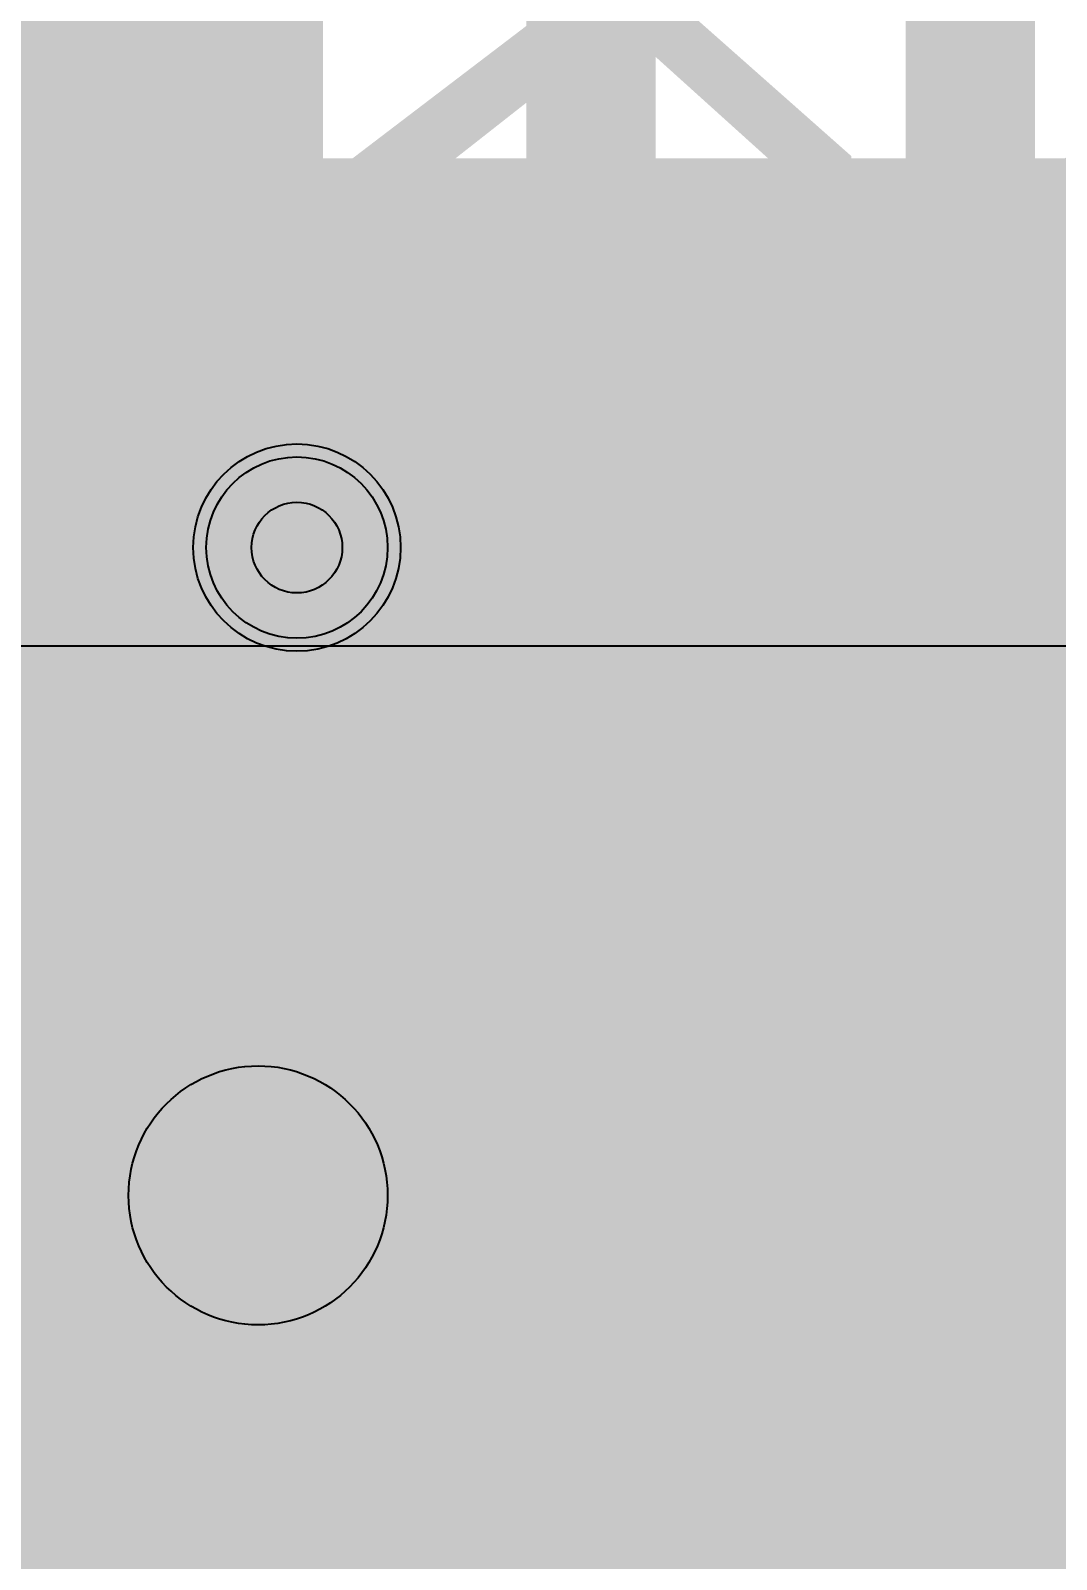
# Model space of a CAD drawing. Extents: x -28 to 199, y -61 to 255.
# Drawn here: x 114.87 to 118.83, y 121.6 to 127.5 of the extents above; entities that cross this region are included whole.
import ezdxf
from ezdxf.enums import TextEntityAlignment as Align

# ---------------------------------------------------------------- set-up
doc = ezdxf.new("R2010")
doc.units = 0
doc.header["$MEASUREMENT"] = 0
for name, color, linetype in [('ASSEMBLY_OUTLINES_TOP', 102, 'CONTINUOUS'), ('ASSEMBLY_PART_NUMBERS_BTM', 191, 'CONTINUOUS'), ('ASSEMBLY_PART_NUMBERS_TOP', 102, 'CONTINUOUS'), ('DRILL_DRAWING', 21, 'CONTINUOUS'), ('GENERATED_SILKSCREEN_BTM', 255, 'CONTINUOUS'), ('GENERATED_SILKSCREEN_TOP', 140, 'CONTINUOUS'), ('MOUNTING_HOLES_LAYER_2', 42, 'CONTINUOUS'), ('MOUNTING_HOLES_LAYER_3', 42, 'CONTINUOUS'), ('MOUNTING_HOLES_LAYER_BOT21', 42, 'CONTINUOUS'), ('MOUNTING_HOLES_LAYER_TOP', 42, 'CONTINUOUS'), ('PLACEMENT_OUTLINES_TOP', 130, 'CONTINUOUS'), ('PLANE_DATA_LAYER_2', 230, 'CONTINUOUS'), ('PLANE_SHAPES_LAYER_2', 230, 'CONTINUOUS'), ('PLANE_SHAPES_LAYER_3', 81, 'CONTINUOUS'), ('PLANE_SHAPES_LAYER_TOP', 150, 'CONTINUOUS'), ('SILKSCREEN_OUTLINES_TOP', 150, 'CONTINUOUS'), ('SILKSCREEN_REF_DES_BTM', 211, 'CONTINUOUS'), ('SILKSCREEN_REF_DES_TOP', 150, 'CONTINUOUS'), ('TRACES_LAYER_2', 230, 'CONTINUOUS'), ('TRACES_LAYER_3', 81, 'CONTINUOUS'), ('TRACES_LAYER_BOTTOM', 10, 'CONTINUOUS'), ('TRACES_LAYER_TOP', 150, 'CONTINUOUS'), ('VIA_HOLES_LAYER_2', 30, 'CONTINUOUS'), ('VIA_HOLES_LAYER_3', 30, 'CONTINUOUS'), ('VIA_HOLES_LAYER_BOTTOM', 30, 'CONTINUOUS'), ('VIA_HOLES_LAYER_TOP', 30, 'CONTINUOUS'), ('VIA_PADS_LAYER_2', 230, 'CONTINUOUS'), ('VIA_PADS_LAYER_3', 81, 'CONTINUOUS'), ('VIA_PADS_LAYER_BOTTOM', 10, 'CONTINUOUS'), ('VIA_PADS_LAYER_TOP', 150, 'CONTINUOUS')]:
    doc.layers.add(name, color=color, linetype=linetype)
doc.styles.add('VERIBEST_GERBER_0', font='txt')

msp = doc.modelspace()

# ---------------------------------------------------------------- hatches: boundary and pattern name
at = {"layer": 'MOUNTING_HOLES_LAYER_2'}
h = msp.add_hatch(color=256, dxfattribs=at)
edge = h.paths.add_edge_path()
edge.add_arc((115.75, 123), 0.5, 0, 360)
at = {"layer": 'MOUNTING_HOLES_LAYER_3'}
h = msp.add_hatch(color=256, dxfattribs=at)
edge = h.paths.add_edge_path()
edge.add_arc((115.75, 123), 0.5, 0, 360)
at = {"layer": 'MOUNTING_HOLES_LAYER_BOT21'}
h = msp.add_hatch(color=256, dxfattribs=at)
edge = h.paths.add_edge_path()
edge.add_arc((115.75, 123), 0.5, 0, 360)
at = {"layer": 'MOUNTING_HOLES_LAYER_TOP'}
h = msp.add_hatch(color=256, dxfattribs=at)
edge = h.paths.add_edge_path()
edge.add_arc((115.75, 123), 0.5, 0, 360)
at = {"layer": 'PLANE_DATA_LAYER_2'}
h = msp.add_hatch(color=256, dxfattribs=at)
h.paths.add_polyline_path([(136.97794, 104.90079, -0.0425166), (136.97684, 104.8879, 0.0425189), (136.96963, 104.80332), (136.96963, 103.8357, -0.19891), (136.94732, 103.78182), (133.47145, 100.30595, 0.1989122), (133.325, 99.9524), (133.325, 93.81367, -0.19891), (133.30268, 93.75979), (129.84645, 90.30355, 0.1989122), (129.7, 89.95), (129.7, 82.88089, -0.19891), (129.67768, 82.827), (125.373, 78.52232, -0.1989134), (125.31911, 78.5), (124.008, 78.5, -0.4142136), (123.9318, 78.5762), (123.9318, 78.5762, -0.19891), (123.95412, 78.63008), (124.01739, 78.69335, 0.1989122), (124.14187, 78.99387), (124.14187, 81.89784, 0.1989122), (124.01739, 82.19836), (121.31517, 84.90058, 0.1989122), (121.01465, 85.02506), (118.08569, 85.02506, 0.1989122), (117.78517, 84.90058), (115.86934, 82.98475, -0.1989134), (115.81545, 82.96243), (111.98037, 82.96243, 0.1989122), (111.67985, 82.83795), (103.60597, 74.76408, -0.668182), (103.47588, 74.81796), (103.47588, 75.7199, -0.19891), (103.4982, 75.77378), (112.13226, 84.40784, 0.1989122), (112.25674, 84.70836), (112.25674, 87.76679, -0.5791985), (112.3714, 87.83257, 0.9207095), (113.22982, 89.05643, -0.4687192), (113.22982, 89.17357, 0.4687158), (113.22982, 90.32643, -0.4687192), (113.22982, 90.44357, 0.6064604), (112.94773, 91.74347, -0.3380635), (112.89162, 91.81697), (112.89162, 91.81697, -0.19891), (112.91393, 91.87085), (113.85089, 92.80781, -0.4969605), (113.97122, 92.79121, 0.0686228), (114.03342, 92.70912), (117.00068, 89.74186, -0.19891), (117.023, 89.68797), (117.023, 88.76743, -0.228048), (116.99435, 88.70789, 2.854432), (117.80565, 88.70789, -0.228048), (117.777, 88.76743), (117.777, 89.8757, 0.1989122), (117.66658, 90.14227), (114.69932, 93.10954, -0.19891), (114.677, 93.16342), (114.677, 100.73257, -0.228048), (114.70565, 100.79211, 0.8407221), (114.09018, 101.91521, -0.5141069), (113.98939, 101.98733), (113.98939, 107.61806, -0.6172571), (114.11117, 107.67913, 1.9943987), (114.11117, 108.72087, -0.6172571), (113.98939, 108.78194), (113.98939, 126.65498, 0.0325331), (113.98579, 126.71012, -0.0325343), (113.98515, 126.72), (113.98515, 126.72, -0.668182), (114.11523, 126.77388), (114.28069, 126.60842, 0.1989122), (114.54727, 126.498), (122.05639, 126.498, -0.1989134), (122.11027, 126.47568), (126.28152, 122.30443, -0.19891), (126.30384, 122.25055), (126.30384, 122.11916, 0.1236662), (126.34859, 121.94101, -0.160678), (126.35683, 121.89399, 0.3606561), (126.78854, 121.18536, -0.7687174), (126.77805, 121.03846, 7.6475069), (127.11146, 121.01464, -0.7687174), (127.12195, 121.16154, 0.6405844), (127.40565, 122.30789, -0.228048), (127.377, 122.36743), (127.377, 126.6738, -0.4142136), (127.4532, 126.75), (128.86598, 126.75, -0.4142136), (128.94218, 126.6738), (128.94218, 126.6738, -0.19891), (128.91986, 126.61992), (128.53342, 126.23348, 0.1989122), (128.423, 125.9669), (128.423, 123.56743, -0.228048), (128.39435, 123.50789, 2.854432), (129.20565, 123.50789, -0.228048), (129.177, 123.56743), (129.177, 125.77918, -0.19891), (129.19932, 125.83306), (129.98658, 126.62032, 0.0741021), (130.05272, 126.70963, -0.2770999), (130.11997, 126.75), (130.17427, 126.75, -0.4036838), (130.25042, 126.67655, 0.1956893), (130.45139, 126.22963, -0.2050725), (130.475, 126.17449), (130.475, 122.29525, 0.1989122), (130.59948, 121.99473), (131.33053, 121.26369, -0.19891), (131.35285, 121.20981), (131.35285, 114.76366, -0.8295497), (131.20565, 114.736, 0.8295609), (129.95, 114.5), (129.95, 114.5, 0.8295609), (131.20565, 114.264, -0.8295497), (131.35285, 114.23634), (131.35285, 111.66881, -0.19891), (131.33053, 111.61493), (130.6928, 110.97721, 0.1989122), (130.56832, 110.67669), (130.56832, 108.16486, -0.5413715), (130.46147, 108.09509, 0.5413712), (129.55, 107.5), (129.55, 107.5, 0.5413712), (130.46147, 106.90491, -0.5413715), (130.56832, 106.83514), (130.56832, 97.58368, 0.1490009), (130.64056, 97.34664, -0.1489978), (130.65351, 97.30415), (130.65351, 97.30415, -0.1942207), (130.63216, 97.25125, 0.5485069), (130.88854, 96.18536, -0.7687174), (130.87805, 96.03846, 7.6475069), (131.21146, 96.01464, -0.7687174), (131.22195, 96.16154, 0.6100589), (131.54861, 97.27037, -0.2050725), (131.525, 97.32551), (131.525, 97.477, 0.1677022), (131.43454, 97.73913, -0.1677006), (131.41832, 97.78612), (131.41832, 99.59647, -0.6231694), (131.54114, 99.65675, 0.6231769), (132.75, 100.25, 0.2119398), (132.50316, 100.80617, -0.3779196), (132.49182, 100.90633, 0.9433569), (131.55148, 101.64854, -0.6897062), (131.41832, 101.69915), (131.41832, 102.74905, -0.7432602), (131.55805, 102.79112, 0.5072376), (132.60583, 102.74179, -0.1165651), (132.63353, 102.76327, 0.0896815), (132.75779, 102.84948), (133.30423, 103.39592, 0.1989122), (133.42871, 103.69644), (133.42871, 113.15016, -0.19891), (133.45103, 113.20404), (134.00052, 113.75353, 0.1989122), (134.125, 114.05405), (134.125, 115.17449, -0.2050725), (134.14861, 115.22963, 2.4974352), (133.25139, 115.22963, -0.2050725), (133.275, 115.17449), (133.275, 114.26165, -0.19891), (133.25268, 114.20777), (132.70319, 113.65828, 0.1989122), (132.57871, 113.35776), (132.57871, 103.90404, -0.19891), (132.55639, 103.85016), (132.4606, 103.75437, -0.3152208), (132.37453, 103.73918, 0.3712566), (131.55805, 103.50888, -0.7432602), (131.41832, 103.55095), (131.41832, 110.46908, -0.19891), (131.44064, 110.52296), (132.07836, 111.16069, 0.1989122), (132.20284, 111.46121), (132.20284, 119.99549, -0.668182), (132.33293, 120.04937), (136.40141, 115.98089, -0.19891), (136.42373, 115.92701), (136.42373, 114.51239, -0.19891), (136.40141, 114.45851), (135.93374, 113.99084, -0.668182), (135.80365, 114.04472), (135.80365, 114.04472, -0.0900389), (135.80852, 114.07151, 4.6213951), (135.42849, 113.69148, -0.5237902), (135.53148, 113.62015), (135.53148, 113.62015, -0.19891), (135.50916, 113.56627), (133.8087, 111.86581, 0.1989122), (133.66225, 111.51225), (133.66225, 107.53775, 0.1989122), (133.8087, 107.18419), (135.33391, 105.65899, -0.1650614), (135.35557, 105.61506, 0.6437565), (136.48754, 105.27011, -0.5051907), (136.60974, 105.2594, 0.148037), (136.93386, 104.96989, -0.2917988), (136.97794, 104.90079)], flags=0)
h.paths.add_polyline_path([(113.85, 87, -1), (115.15, 87, -1)], flags=0)
h.paths.add_polyline_path([(115.25, 125.5, -1), (116.55, 125.5, -1)], flags=0)
h.paths.add_polyline_path([(114.75, 123, -1), (116.75, 123, -1)], flags=0)
h.paths.add_polyline_path([(116.23278, 95.68258, 0.7726673), (117.45, 96), (117.45, 96, 0.7083066), (116.29314, 96.40693, -0.53176), (116.16722, 96.41742, 0.7726673), (114.95, 96.1), (114.95, 96.1, 0.7083066), (116.10686, 95.69307, -0.53176)], flags=0)
h.paths.add_polyline_path([(117.42133, 99.86025, 3.3639919), (117.30459, 100.56073, -0.5417096), (117.17867, 100.53974, 3.3639919), (117.29542, 99.83927, -0.5417096)], flags=0)
h.paths.add_polyline_path([(117.45, 92.3, -1), (118.75, 92.3, -1)], flags=0)
h.paths.add_polyline_path([(119.55, 113.4, -1), (120.85, 113.4, -1)], flags=0)
h.paths.add_polyline_path([(119.75, 109.5, -1), (121.25, 109.5, -1)], flags=0)
h.paths.add_polyline_path([(120.35, 98.8, -1), (121.65, 98.8, -1)], flags=0)
h.paths.add_polyline_path([(120.35, 111.4, -1), (121.65, 111.4, -1)], flags=0)
h.paths.add_polyline_path([(120.45728, 123.05771, -0.5359062), (120.33039, 123.05719, 1.3513703), (119.12309, 121.57375, -0.3050495), (119.17057, 121.50317), (119.17057, 121.50317, -0.19891), (119.14825, 121.44929), (118.35073, 120.65177, 0.1989122), (118.22625, 120.35125), (118.22625, 106.65885, -0.19891), (118.20393, 106.60497), (117.47107, 105.87211, -0.2050741), (117.41539, 105.84982, 2.4552202), (118.05, 105.2), (118.05, 105.2, 0.0059191), (118.04982, 105.21539, -0.005869), (118.0498, 105.21717), (118.0498, 105.21719, -0.19891), (118.07211, 105.27107), (118.95177, 106.15073, 0.1989122), (119.07625, 106.45125), (119.07625, 120.14364, -0.19891), (119.09856, 120.19752), (120.10882, 121.20778, -0.0494624), (120.12045, 121.21731, 0.0494618), (120.18533, 121.27048), (120.78787, 121.87302, 0.0494618), (120.84104, 121.9379, -0.0494624), (120.85057, 121.94953), (120.92893, 122.02789, -0.2050741), (120.98461, 122.05018, 1.6971065)], flags=0)
h.paths.add_polyline_path([(121.25, 117.75, -1), (122.75, 117.75, -1)], flags=0)
h.paths.add_polyline_path([(122.05, 111.4, -1), (123.35, 111.4, -1)], flags=0)
h.paths.add_polyline_path([(123.29571, 88.16203, 1.6796278), (121.75, 89), (121.75, 89, 0.2324567), (122.1391, 88.20829, -0.3917746), (122.15629, 88.1062, 0.1460189), (122.05, 87.75), (122.05, 87.75, 1.2874404), (123.27042, 88.06164, -0.3917718)], flags=0)
h.paths.add_polyline_path([(122.65, 105.6, 3.3327469), (123.04402, 106.19747, -0.5991019), (122.93909, 106.28142, 0.045897), (122.95, 106.4), (122.95, 106.4, 1), (121.65, 106.4, 0.2331537), (121.90428, 105.88434, -0.7472029), (121.85181, 105.74793, 2.5573538), (122.45, 105.1, 0.2331537), (122.19572, 105.61566, -0.7472029), (122.24819, 105.75207, 0.1217397), (122.55598, 105.80253, -0.5991019), (122.66091, 105.71858, 0.045897), (122.65, 105.6)], flags=0)
h.paths.add_polyline_path([(123.77637, 102.21574, 2.2680152), (122.67045, 102.27395, -0.1736309), (122.68777, 102.22558, -0.1578284), (122.67332, 102.18092, 1.836554), (123.76376, 102.12353, -0.3408039)], flags=0)
h.paths.add_polyline_path([(125.85, 89.1, -1), (127.15, 89.1, -1)], flags=0)
h.paths.add_polyline_path([(126.05, 118.8, -1), (127.35, 118.8, -1)], flags=0)
h.paths.add_polyline_path([(126.25, 103.7, -1), (127.55, 103.7, -1)], flags=0)
h.paths.add_polyline_path([(126.35, 85.4, -1), (127.65, 85.4, -1)], flags=0)
h.paths.add_polyline_path([(126.35, 87.3, -1), (127.65, 87.3, -1)], flags=0)
h.paths.add_polyline_path([(126.75, 115.5, -1), (128.25, 115.5, -1)], flags=0)
h.paths.add_polyline_path([(127.25, 83.2, -1), (128.55, 83.2, -1)], flags=0)
h.paths.add_polyline_path([(129.5, 95.5), (129.5, 95.5, 0.2347951), (129.20289, 96.09782, -0.2347972), (129.1727, 96.15856), (129.1727, 96.15856, -0.19891), (129.19502, 96.21244), (129.35603, 96.37345, 0.1989122), (129.48051, 96.67397), (129.48051, 106.45513, 0.1989122), (129.35603, 106.75565), (126.71925, 109.39243, -0.19891), (126.69693, 109.44631), (126.69693, 110.90022, -0.6777588), (126.82842, 110.95266, 2.5072338), (126.82842, 111.84734, -0.6777588), (126.69693, 111.89978), (126.69693, 112.86566, 0.1989122), (126.57246, 113.16618), (124.98303, 114.7556, -0.19891), (124.96071, 114.80948), (124.96071, 119.82811, -0.19891), (124.98303, 119.88199), (125.32893, 120.22789, -0.2050741), (125.38461, 120.25018, 2.4552148), (124.75, 120.9, 0.0059191), (124.75018, 120.88461, -0.005869), (124.7502, 120.88282), (124.7502, 120.88281, -0.19891), (124.72789, 120.82893), (124.49445, 120.59549, -0.668182), (124.36437, 120.64937), (124.36437, 120.71713, 0.1989122), (124.23989, 121.01765), (123.14732, 122.11022, -0.19891), (123.125, 122.1641), (123.125, 122.17449, -0.2050725), (123.14861, 122.22963, 2.4974352), (122.25139, 122.22963, -0.2050725), (122.275, 122.17449), (122.275, 121.9565, 0.1989122), (122.39948, 121.65598), (123.49205, 120.5634, -0.19891), (123.51437, 120.50952), (123.51437, 114.40655, 0.1989122), (123.63885, 114.10603), (125.31857, 112.42631, -0.19891), (125.34089, 112.37243), (125.34089, 108.87888, 0.1989122), (125.46537, 108.57836), (127.85268, 106.19104, -0.19891), (127.875, 106.13716), (127.875, 101.42551, -0.2050725), (127.85139, 101.37037, 0.8159835), (128.52762, 100.29116, -0.5233352), (128.63051, 100.21978), (128.63051, 96.88157, -0.19891), (128.60819, 96.82769), (128.4056, 96.62511, -0.1809134), (128.35701, 96.60297, 0.1476605), (128.12733, 96.51581, -0.16546), (128.08086, 96.5), (127.85, 96.5, 0.1989122), (127.54948, 96.37552), (127.49948, 96.32552, 0.135725), (127.38777, 96.12841, -0.5450822), (127.26647, 96.08729, 1.9695385), (127.21795, 94.87725, -0.3731725), (127.31704, 94.86498, 0.4338714), (128.26622, 94.84708, -0.3498081), (128.36046, 94.8591, 0.5848883)], flags=0)
h.paths.add_polyline_path([(130.37345, 92.72698, 7.378), (130.37345, 93.07302, -0.7612839), (130.22655, 93.07302, 7.378), (130.22655, 92.72698, -0.7612839)], flags=0)
at = {"layer": 'PLANE_SHAPES_LAYER_2'}
h = msp.add_hatch(color=256, dxfattribs=at)
h.paths.add_polyline_path([(169.5, 129.25), (149.5, 129.25), (142.25, 122), (142.25, 90.5), (147.5, 90.5), (147.5, 80), (154, 80), (154, 69.25), (131.75, 69.25), (131.75, 73.25), (121.25, 73.25), (121.25, 81), (110.5, 81), (110.5, 125.75), (106.5, 125.75), (106.5, 128.75), (93.5, 128.75), (93.5, 120.25), (91.75, 120.25), (91.75, 121.5), (80, 121.5), (80, 118.25), (73.25, 118.25), (73.25, 124.5), (67.5, 124.5), (67.5, 128), (57.75, 128), (57.75, 120.25), (55.25, 120.25), (55.25, 121.5), (47.5, 121.5), (47.5, 119), (35, 119), (35, 134.75), (32.75, 134.75), (32.75, 159.75), (29.25, 159.75), (29.25, 175.25), (22.5, 175.25), (22.5, 195.25), (17.25, 195.25), (17.25, 198), (22.5, 198), (22.5, 216.5), (40.25, 216.5), (40.25, 235.5), (54.5, 235.5), (54.5, 254), (87.25, 254), (87.25, 236.25), (86.25, 236.25), (86.25, 228.75), (81, 228.75), (81, 218.75), (95.25, 218.75), (95.25, 194.5), (87, 194.5), (87, 172), (131.1, 172), (131.1, 208.75), (115.5, 208.75), (115.5, 213.75), (106.75, 213.75), (106.75, 218.75), (110.25, 222.25), (110.25, 226.25), (142.5, 226.25), (142.5, 221.5), (160.5, 221.5), (160.5, 240.75), (169.5, 240.75)])
h.paths.add_polyline_path([(35.5, 149.5), (41.75, 149.5), (41.75, 152), (39.25, 152), (39.25, 154), (37.75, 154), (37.75, 152), (35.5, 152)], flags=16)
h.paths.add_polyline_path([(37.5, 125.75), (37.5, 128.75), (42.75, 128.75), (42.75, 125.75)], flags=16)
h.paths.add_polyline_path([(52, 127.75), (52, 130.75), (54.25, 130.75), (54.25, 127.75)], flags=16)
h.paths.add_polyline_path([(50.75, 219.5), (50.75, 226.5), (71.75, 226.5), (71.75, 219.5)], flags=16)
h.paths.add_polyline_path([(66.5, 150.75), (66.5, 177.5), (72.25, 177.5), (72.25, 150.75)], flags=16)
h.paths.add_polyline_path([(47.25, 185.25), (73, 185.25), (73, 188.25), (70.25, 188.25), (70.25, 191), (47.25, 191)], flags=16)
h.paths.add_polyline_path([(84.5, 208), (84.5, 212.75), (85, 212.75), (85, 208)], flags=16)
h.paths.add_polyline_path([(61.5, 137.25), (87.75, 137.25), (87.75, 140.5), (84.75, 140.5), (84.75, 143), (61.5, 143)], flags=16)
h.paths.add_polyline_path([(88.75, 127), (88.75, 130), (91, 130), (91, 127)], flags=16)
h.paths.add_polyline_path([(85.5, 130.25), (85.5, 132.5), (91, 132.5), (91, 130.25)], flags=16)
h.paths.add_polyline_path([(108.75, 142.25), (135.75, 142.25), (135.75, 145.75), (132.25, 145.75), (132.25, 149), (108.75, 149)], flags=16)
h.paths.add_polyline_path([(114.25, 126.75), (140.75, 126.75), (140.75, 129.75), (137.25, 129.75), (137.25, 133), (114.25, 133)], flags=16)
h.paths.add_polyline_path([(155.25, 180.25), (166.25, 180.25), (166.25, 186.25), (152.25, 186.25), (152.25, 183), (155.25, 183)], flags=16)
at = {"layer": 'PLANE_SHAPES_LAYER_3'}
h = msp.add_hatch(color=256, dxfattribs=at)
h.paths.add_polyline_path([(169.5, 129.25), (149.5, 129.25), (142.25, 122), (142.25, 90.5), (147.5, 90.5), (147.5, 80), (154, 80), (154, 69.25), (131.75, 69.25), (131.75, 73.25), (121.25, 73.25), (121.25, 81), (110.5, 81), (110.5, 125.75), (106.5, 125.75), (106.5, 128.75), (93.5, 128.75), (93.5, 120.25), (91.75, 120.25), (91.75, 121.5), (80, 121.5), (80, 118.25), (73.25, 118.25), (73.25, 124.5), (67.5, 124.5), (67.5, 127.75), (58.25, 127.75), (58.25, 130.25), (88.75, 130.25), (88.75, 127), (91, 127), (91, 132.5), (55, 132.5), (55, 131.25), (52, 131.25), (52, 127.75), (55, 127.75), (55, 127.25), (57.75, 127.25), (57.75, 120.25), (55.25, 120.25), (55.25, 121.5), (47.5, 121.5), (47.5, 119), (35, 119), (35, 134.75), (32.75, 134.75), (32.75, 159.75), (29.25, 159.75), (29.25, 175.25), (22.5, 175.25), (22.5, 195.25), (17.25, 195.25), (17.25, 198), (22.5, 198), (22.5, 216.5), (40.25, 216.5), (40.25, 235.5), (54.5, 235.5), (54.5, 254), (87.25, 254), (87.25, 236.25), (86.25, 236.25), (86.25, 228.75), (81, 228.75), (81, 218.75), (95.25, 218.75), (95.25, 194.5), (87, 194.5), (87, 172), (131.1, 172), (131.1, 208.75), (115.5, 208.75), (115.5, 213.75), (106.75, 213.75), (106.75, 218.75), (110.25, 222.25), (110.25, 226.25), (142.5, 226.25), (142.5, 221.5), (160.5, 221.5), (160.5, 240.75), (169.5, 240.75)])
h.paths.add_polyline_path([(35.5, 149.5), (41.75, 149.5), (41.75, 152), (39.25, 152), (39.25, 154), (37.75, 154), (37.75, 152), (35.5, 152)], flags=16)
h.paths.add_polyline_path([(37.5, 125.75), (37.5, 128.75), (42.75, 128.75), (42.75, 125.75)], flags=16)
h.paths.add_polyline_path([(50.75, 219.5), (50.75, 226.5), (71.75, 226.5), (71.75, 219.5)], flags=16)
h.paths.add_polyline_path([(66.5, 150.75), (66.5, 177.5), (72.25, 177.5), (72.25, 150.75)], flags=16)
h.paths.add_polyline_path([(47.25, 185.25), (73, 185.25), (73, 188.25), (70.25, 188.25), (70.25, 191), (47.25, 191)], flags=16)
h.paths.add_polyline_path([(84.5, 208), (84.5, 212.75), (85, 212.75), (85, 208)], flags=16)
h.paths.add_polyline_path([(61.5, 137.25), (87.75, 137.25), (87.75, 140.5), (84.75, 140.5), (84.75, 143), (61.5, 143)], flags=16)
h.paths.add_polyline_path([(108.75, 142.25), (135.75, 142.25), (135.75, 145.75), (132.25, 145.75), (132.25, 149), (108.75, 149)], flags=16)
h.paths.add_polyline_path([(114.25, 126.75), (140.75, 126.75), (140.75, 129.75), (137.25, 129.75), (137.25, 133), (114.25, 133)], flags=16)
h.paths.add_polyline_path([(155.25, 180.25), (166.25, 180.25), (166.25, 186.25), (152.25, 186.25), (152.25, 183), (155.25, 183)], flags=16)
at = {"layer": 'VIA_HOLES_LAYER_2'}
h = msp.add_hatch(color=256, dxfattribs=at)
edge = h.paths.add_edge_path()
edge.add_arc((115.9, 125.5), 0.175, 0, 360)
at = {"layer": 'VIA_HOLES_LAYER_3'}
h = msp.add_hatch(color=256, dxfattribs=at)
edge = h.paths.add_edge_path()
edge.add_arc((115.9, 125.5), 0.175, 0, 360)
at = {"layer": 'VIA_HOLES_LAYER_BOTTOM'}
h = msp.add_hatch(color=256, dxfattribs=at)
edge = h.paths.add_edge_path()
edge.add_arc((115.9, 125.5), 0.175, 0, 360)
at = {"layer": 'VIA_HOLES_LAYER_TOP'}
h = msp.add_hatch(color=256, dxfattribs=at)
edge = h.paths.add_edge_path()
edge.add_arc((115.9, 125.5), 0.175, 0, 360)

# ---------------------------------------------------------------- linework, layer by layer
at = {"layer": 'ASSEMBLY_OUTLINES_TOP', "const_width": 0.2}
msp.add_lwpolyline([(110.58, 125.12), (110.58, 134.42), (143.78, 134.42), (143.78, 125.12)], close=True, dxfattribs=at)
at = {"layer": 'GENERATED_SILKSCREEN_BTM', "const_width": 0.15}
for points in [[(117.8908, 125.8252), (117.8892, 125.8228), (117.8852, 125.822), (117.8812, 125.8196), (117.8772, 125.8196), (117.7124, 125.8196), (117.7084, 125.8196), (117.706, 125.822), (117.7036, 125.822), (117.7028, 125.8228), (117.702, 125.8236), (117.6996, 125.8252), (117.59, 125.9612), (117.5884, 125.9652), (117.5876, 125.9676), (117.5868, 125.9716), (117.5868, 126.3748), (117.5884, 126.382), (117.5924, 126.386), (117.5972, 126.3908), (117.6028, 126.3924), (118.3708, 126.3924), (118.3772, 126.3908), (118.3812, 126.3868), (118.3836, 126.382), (118.3844, 126.3764), (118.3836, 126.37), (118.3812, 126.3644), (118.3772, 126.3604), (118.3708, 126.3588), (118.0028, 126.3588), (118.0028, 125.9828), (118.3756, 125.8516), (118.3812, 125.8484), (118.3844, 125.8428), (118.3852, 125.8364), (118.3836, 125.8316), (118.3812, 125.8268), (118.3764, 125.8228), (118.3716, 125.8204), (118.3652, 125.822), (117.9924, 125.9532), (117.8908, 125.8252)], [(117.6196, 126.3588), (117.6196, 125.9756), (117.7204, 125.8516), (117.8692, 125.8516), (117.9708, 125.9756), (117.9708, 126.3588), (117.6196, 126.3588)], [(118.3708, 125.15), (118.3772, 125.1492), (118.3812, 125.1452), (118.3836, 125.1396), (118.3844, 125.134), (118.3836, 125.1284), (118.3812, 125.1236), (118.3772, 125.1196), (118.3708, 125.118), (118.1284, 125.118), (118.1284, 125.0804), (118.1268, 125.0748), (118.1236, 125.07), (118.118, 125.0676), (118.1124, 125.0668), (118.106, 125.0676), (118.1004, 125.07), (118.0964, 125.0748), (118.0956, 125.0804), (118.0956, 125.118), (117.6252, 125.118), (117.6212, 125.1188), (117.618, 125.1204), (117.6148, 125.1244), (117.6124, 125.1284), (117.6108, 125.1332), (117.61, 125.138), (117.6108, 125.142), (117.614, 125.146), (118.0996, 125.6316), (118.1044, 125.6348), (118.1092, 125.6364), (118.114, 125.6356), (118.1196, 125.6324), (118.1236, 125.6308), (118.126, 125.6276), (118.1276, 125.6244), (118.1284, 125.6204), (118.1284, 125.15), (118.3708, 125.15)], [(118.0956, 125.5804), (117.666, 125.15), (118.0956, 125.15), (118.0956, 125.5804)], [(117.882, 124.3428), (117.9588, 124.3684), (118.0356, 124.3428), (118.038, 124.3428), (118.0412, 124.342), (118.2884, 124.342), (118.2908, 124.342), (118.2932, 124.3428), (118.2964, 124.3436), (118.2996, 124.3468), (118.382, 124.4268), (118.3852, 124.43), (118.386, 124.4348), (118.3868, 124.438), (118.3868, 124.7316), (118.3868, 124.734), (118.386, 124.7364), (118.3852, 124.7396), (118.382, 124.7428), (118.2996, 124.8228), (118.2964, 124.826), (118.2932, 124.8276), (118.2884, 124.8276), (118.0412, 124.8276), (118.038, 124.8276), (118.0364, 124.8276), (118.0356, 124.8268), (117.9588, 124.8012), (117.882, 124.8268), (117.8812, 124.8276), (117.8764, 124.8276), (117.6844, 124.8276), (117.6812, 124.8276), (117.6772, 124.826), (117.6732, 124.8228), (117.5908, 124.7428), (117.5884, 124.7396), (117.5876, 124.7364), (117.5868, 124.734), (117.5868, 124.7316), (117.5868, 124.438), (117.5876, 124.4348), (117.5884, 124.43), (117.5908, 124.4268), (117.6732, 124.3468), (117.678, 124.3436), (117.6812, 124.3428), (117.6844, 124.342), (117.8764, 124.342), (117.8796, 124.342), (117.8812, 124.3428), (117.882, 124.3428)], [(117.6932, 124.7956), (117.8748, 124.7956), (117.9436, 124.774), (117.9436, 124.3972), (117.8748, 124.374), (117.6932, 124.374), (117.6196, 124.4444), (117.6196, 124.7236), (117.6932, 124.7956)], [(118.0444, 124.7956), (118.2812, 124.7956), (118.354, 124.7236), (118.354, 124.4444), (118.2812, 124.374), (118.0444, 124.374), (117.9756, 124.3972), (117.9756, 124.774), (118.0444, 124.7956)], [(117.6996, 124.1236), (117.59, 123.9892), (117.5892, 123.986), (117.5884, 123.9836), (117.5876, 123.9828), (117.5868, 123.9796), (117.5868, 123.71), (117.5876, 123.7068), (117.5876, 123.706), (117.5884, 123.7052), (117.5892, 123.7028), (117.59, 123.6996), (117.6996, 123.5652), (117.7036, 123.5628), (117.7068, 123.562), (117.7092, 123.5604), (117.7124, 123.5596), (118.2612, 123.5596), (118.2636, 123.5604), (118.2692, 123.562), (118.2708, 123.5628), (118.274, 123.5652), (118.3836, 123.6996), (118.3844, 123.7028), (118.3852, 123.7044), (118.386, 123.706), (118.3868, 123.7076), (118.3868, 123.71), (118.3868, 123.9796), (118.386, 123.9828), (118.3852, 123.986), (118.3836, 123.9892), (118.274, 124.1236), (118.2724, 124.1252), (118.2716, 124.1268), (118.2692, 124.1284), (118.2636, 124.13), (118.2612, 124.1308), (117.7124, 124.1308), (117.7092, 124.13), (117.7068, 124.1284), (117.7036, 124.1268), (117.6996, 124.1236)], [(117.7204, 124.098), (118.2532, 124.098), (118.2932, 124.0508), (117.662, 123.6636), (117.6196, 123.7164), (117.6196, 123.9748), (117.7204, 124.098)], [(118.314, 124.0252), (118.354, 123.9748), (118.354, 123.7164), (118.2532, 123.5916), (117.7204, 123.5916), (117.6828, 123.6388), (118.314, 124.0252)]]:
    msp.add_lwpolyline(points, dxfattribs=at)
at = {"layer": 'GENERATED_SILKSCREEN_TOP', "const_width": 0.15}
for points in [[(131.215, 134.42), (110.58, 134.42), (110.58, 125.12001), (115.70966, 125.12001, 0.0000132), (115.70968, 125.12), (110.58, 125.12, -0.4142136), (110.57999, 125.12), (110.57999, 134.42, -0.4142136), (110.58, 134.42001), (131.215, 134.42001, 0.0000063), (131.215, 134.42)], [(124.415, 125.12), (116.09032, 125.12, 0.0000132), (116.09034, 125.12001), (124.415, 125.12001, 0.0000063), (124.415, 125.12)]]:
    msp.add_lwpolyline(points, format="xyb", dxfattribs=at)
for points in [[(118.3592, 124.1256), (118.3608, 124.1232), (118.3648, 124.1224), (118.3688, 124.12), (118.3728, 124.12), (118.5376, 124.12), (118.5416, 124.12), (118.544, 124.1224), (118.5464, 124.1224), (118.5472, 124.1232), (118.548, 124.124), (118.5504, 124.1256), (118.66, 124.2616), (118.6616, 124.2656), (118.6624, 124.268), (118.6632, 124.272), (118.6632, 124.6752), (118.6616, 124.6824), (118.6576, 124.6864), (118.6536, 124.6912), (118.6472, 124.6928), (117.8792, 124.6928), (117.8728, 124.6912), (117.8688, 124.6872), (117.8664, 124.6824), (117.8656, 124.6768), (117.8664, 124.6704), (117.8688, 124.6648), (117.8728, 124.6608), (117.8792, 124.6592), (118.2472, 124.6592), (118.2472, 124.2832), (117.8744, 124.152), (117.8688, 124.1488), (117.8656, 124.1432), (117.8648, 124.1368), (117.8664, 124.132), (117.8696, 124.1272), (117.8736, 124.1232), (117.8784, 124.1208), (117.8848, 124.1224), (118.2576, 124.2536), (118.3592, 124.1256)], [(118.6304, 124.6592), (118.6304, 124.276), (118.5296, 124.152), (118.3808, 124.152), (118.2792, 124.276), (118.2792, 124.6592), (118.6304, 124.6592)], [(116.9592, 124.0756), (116.9608, 124.0732), (116.9648, 124.0724), (116.9688, 124.07), (116.9728, 124.07), (117.1376, 124.07), (117.1416, 124.07), (117.144, 124.0724), (117.1464, 124.0724), (117.1472, 124.0732), (117.148, 124.074), (117.1504, 124.0756), (117.26, 124.2116), (117.2616, 124.2156), (117.2624, 124.218), (117.2632, 124.222), (117.2632, 124.6252), (117.2616, 124.6324), (117.2576, 124.6364), (117.2536, 124.6412), (117.2472, 124.6428), (116.4792, 124.6428), (116.4728, 124.6412), (116.4688, 124.6372), (116.4664, 124.6324), (116.4656, 124.6268), (116.4664, 124.6204), (116.4688, 124.6148), (116.4728, 124.6108), (116.4792, 124.6092), (116.8472, 124.6092), (116.8472, 124.2332), (116.4744, 124.102), (116.4688, 124.0988), (116.4656, 124.0932), (116.4648, 124.0868), (116.4664, 124.082), (116.4696, 124.0772), (116.4736, 124.0732), (116.4784, 124.0708), (116.4848, 124.0724), (116.8576, 124.2036), (116.9592, 124.0756)], [(117.2304, 124.6092), (117.2304, 124.226), (117.1296, 124.102), (116.9808, 124.102), (116.8792, 124.226), (116.8792, 124.6092), (117.2304, 124.6092)], [(116.4792, 123.4004), (116.4736, 123.3996), (116.4688, 123.3956), (116.4664, 123.39), (116.4656, 123.3844), (116.4664, 123.3788), (116.4688, 123.374), (116.4736, 123.37), (116.4792, 123.3684), (116.7216, 123.3684), (116.7216, 123.3308), (116.7232, 123.3252), (116.7264, 123.3204), (116.732, 123.318), (116.7376, 123.3172), (116.744, 123.318), (116.7496, 123.3204), (116.7536, 123.3252), (116.7552, 123.3308), (116.7552, 123.3684), (117.2248, 123.3684), (117.2288, 123.3692), (117.232, 123.3708), (117.2352, 123.3748), (117.2376, 123.3788), (117.2392, 123.3836), (117.24, 123.3884), (117.2392, 123.3924), (117.236, 123.3964), (116.7504, 123.882), (116.7456, 123.8852), (116.7408, 123.8868), (116.736, 123.886), (116.7304, 123.8828), (116.7264, 123.8812), (116.724, 123.878), (116.7224, 123.8748), (116.7216, 123.8708), (116.7216, 123.4004), (116.4792, 123.4004)], [(117.8792, 123.4504), (117.8736, 123.4496), (117.8688, 123.4456), (117.8664, 123.44), (117.8656, 123.4344), (117.8664, 123.4288), (117.8688, 123.424), (117.8736, 123.42), (117.8792, 123.4184), (118.1216, 123.4184), (118.1216, 123.3808), (118.1232, 123.3752), (118.1264, 123.3704), (118.132, 123.368), (118.1376, 123.3672), (118.144, 123.368), (118.1496, 123.3704), (118.1536, 123.3752), (118.1552, 123.3808), (118.1552, 123.4184), (118.6248, 123.4184), (118.6288, 123.4192), (118.632, 123.4208), (118.6352, 123.4248), (118.6376, 123.4288), (118.6392, 123.4336), (118.64, 123.4384), (118.6392, 123.4424), (118.636, 123.4464), (118.1504, 123.932), (118.1456, 123.9352), (118.1408, 123.9368), (118.136, 123.936), (118.1304, 123.9328), (118.1264, 123.9312), (118.124, 123.928), (118.1224, 123.9248), (118.1216, 123.9208), (118.1216, 123.4504), (117.8792, 123.4504)], [(116.7552, 123.8308), (117.184, 123.4004), (116.7552, 123.4004), (116.7552, 123.8308)], [(118.1552, 123.8808), (118.584, 123.4504), (118.1552, 123.4504), (118.1552, 123.8808)], [(118.66, 122.7488), (118.5504, 122.6144), (118.5464, 122.6104), (118.54, 122.6096), (118.536, 122.6104), (118.532, 122.612), (118.528, 122.6144), (118.5248, 122.6184), (118.5224, 122.6224), (118.5216, 122.6264), (118.5216, 122.6304), (118.524, 122.6336), (118.6304, 122.7648), (118.6304, 123.024), (118.5296, 123.1472), (118.2424, 123.1472), (118.3312, 123.0384), (118.332, 123.0352), (118.3328, 123.0336), (118.3328, 123.0328), (118.3336, 123.0328), (118.3344, 123.0288), (118.3344, 122.7592), (118.3336, 122.756), (118.3328, 122.7552), (118.3328, 122.7544), (118.332, 122.752), (118.3312, 122.7488), (118.2224, 122.6144), (118.2208, 122.6136), (118.2192, 122.612), (118.2184, 122.6112), (118.2168, 122.6112), (118.2112, 122.6096), (118.2088, 122.6088), (117.9888, 122.6088), (117.9848, 122.6096), (117.9816, 122.6112), (117.9784, 122.612), (117.976, 122.6144), (117.8664, 122.7488), (117.8648, 122.7528), (117.864, 122.7536), (117.864, 122.7552), (117.864, 122.7568), (117.8632, 122.7576), (117.8632, 122.7592), (117.8632, 123.0288), (117.864, 123.032), (117.8648, 123.0352), (117.8664, 123.0384), (117.976, 123.1728), (117.9776, 123.1744), (117.9784, 123.176), (117.9808, 123.1776), (117.9864, 123.1792), (117.9888, 123.18), (118.5376, 123.18), (118.5416, 123.1792), (118.5448, 123.1776), (118.5472, 123.176), (118.548, 123.1744), (118.5504, 123.1728), (118.66, 123.0384), (118.6608, 123.0352), (118.6616, 123.0328), (118.6624, 123.032), (118.6632, 123.0288), (118.6632, 122.7592), (118.6624, 122.756), (118.6624, 122.7552), (118.6616, 122.7544), (118.6608, 122.752), (118.66, 122.7488)], [(116.4872, 123.0196), (116.4816, 123.0212), (116.476, 123.0204), (116.4712, 123.0164), (116.468, 123.0124), (116.4664, 123.0068), (116.4656, 123.0012), (116.468, 122.9964), (116.472, 122.9924), (117.2392, 122.5612), (117.2432, 122.5596), (117.2464, 122.5596), (117.2496, 122.5596), (117.2528, 122.5612), (117.2576, 122.5636), (117.2608, 122.5668), (117.2624, 122.5708), (117.2632, 122.5748), (117.2632, 123.1148), (117.2616, 123.1204), (117.2576, 123.1244), (117.2528, 123.1276), (117.2464, 123.1284), (117.2408, 123.1276), (117.2352, 123.1244), (117.2312, 123.1204), (117.2304, 123.1148), (117.2304, 122.602), (116.4872, 123.0196)], [(118.2008, 123.1472), (117.9968, 123.1472), (117.896, 123.024), (117.896, 122.7656), (117.9968, 122.6408), (118.2008, 122.6408), (118.3024, 122.7656), (118.3024, 123.024), (118.2008, 123.1472)], [(117.8664, 122.2824), (117.976, 122.4168), (117.98, 122.4208), (117.9848, 122.4216), (117.9904, 122.4208), (117.996, 122.4176), (118.0008, 122.4144), (118.0032, 122.4088), (118.004, 122.404), (118.0024, 122.3984), (117.896, 122.268), (117.896, 122.0096), (117.9968, 121.8848), (118.284, 121.8848), (118.196, 121.9936), (118.1944, 121.9968), (118.1936, 121.9976), (118.1928, 122), (118.1928, 122.0032), (118.1928, 122.2728), (118.1928, 122.276), (118.1952, 122.2808), (118.196, 122.2824), (118.3048, 122.4168), (118.3056, 122.4184), (118.3072, 122.42), (118.3096, 122.4216), (118.3152, 122.4232), (118.3184, 122.424), (118.5376, 122.424), (118.5416, 122.4232), (118.5448, 122.4216), (118.5472, 122.42), (118.548, 122.4184), (118.5504, 122.4168), (118.66, 122.2824), (118.6608, 122.2792), (118.6616, 122.2768), (118.6624, 122.276), (118.6632, 122.2728), (118.6632, 122.0032), (118.6624, 122), (118.6624, 121.9992), (118.6616, 121.9984), (118.6608, 121.996), (118.66, 121.9928), (118.5504, 121.8584), (118.5472, 121.856), (118.5432, 121.8552), (118.5408, 121.8536), (118.5376, 121.8528), (117.9888, 121.8528), (117.9864, 121.8536), (117.9808, 121.8552), (117.9792, 121.856), (117.976, 121.8584), (117.8664, 121.9928), (117.8648, 121.9968), (117.864, 121.9976), (117.864, 121.9992), (117.864, 122.0008), (117.8632, 122.0016), (117.8632, 122.0032), (117.8632, 122.2728), (117.864, 122.276), (117.8648, 122.2792), (117.8664, 122.2824)], [(116.4664, 122.2324), (116.576, 122.3668), (116.58, 122.3708), (116.5848, 122.3716), (116.5904, 122.3708), (116.596, 122.3676), (116.6008, 122.3644), (116.6032, 122.3588), (116.604, 122.354), (116.6024, 122.3484), (116.496, 122.218), (116.496, 121.9596), (116.5968, 121.8348), (116.884, 121.8348), (116.796, 121.9436), (116.7944, 121.9468), (116.7936, 121.9476), (116.7928, 121.95), (116.7928, 121.9532), (116.7928, 122.2228), (116.7928, 122.226), (116.7952, 122.2308), (116.796, 122.2324), (116.9048, 122.3668), (116.9056, 122.3684), (116.9072, 122.37), (116.9096, 122.3716), (116.9152, 122.3732), (116.9184, 122.374), (117.1376, 122.374), (117.1416, 122.3732), (117.1448, 122.3716), (117.1472, 122.37), (117.148, 122.3684), (117.1504, 122.3668), (117.26, 122.2324), (117.2608, 122.2292), (117.2616, 122.2268), (117.2624, 122.226), (117.2632, 122.2228), (117.2632, 121.9532), (117.2624, 121.95), (117.2624, 121.9492), (117.2616, 121.9484), (117.2608, 121.946), (117.26, 121.9428), (117.1504, 121.8084), (117.1472, 121.806), (117.1432, 121.8052), (117.1408, 121.8036), (117.1376, 121.8028), (116.5888, 121.8028), (116.5864, 121.8036), (116.5808, 121.8052), (116.5792, 121.806), (116.576, 121.8084), (116.4664, 121.9428), (116.4648, 121.9468), (116.464, 121.9476), (116.464, 121.9492), (116.464, 121.9508), (116.4632, 121.9516), (116.4632, 121.9532), (116.4632, 122.2228), (116.464, 122.226), (116.4648, 122.2292), (116.4664, 122.2324)], [(118.5296, 122.3912), (118.3264, 122.3912), (118.2248, 122.268), (118.2248, 122.0096), (118.3264, 121.8848), (118.5296, 121.8848), (118.6304, 122.0096), (118.6304, 122.268), (118.5296, 122.3912)], [(117.1296, 122.3412), (116.9264, 122.3412), (116.8248, 122.218), (116.8248, 121.9596), (116.9264, 121.8348), (117.1296, 121.8348), (117.2304, 121.9596), (117.2304, 122.218), (117.1296, 122.3412)]]:
    msp.add_lwpolyline(points, dxfattribs=at)
at = {"layer": 'MOUNTING_HOLES_LAYER_2'}
msp.add_circle((115.75, 123), 0.5, dxfattribs=at)
at = {"layer": 'MOUNTING_HOLES_LAYER_3'}
msp.add_circle((115.75, 123), 0.5, dxfattribs=at)
at = {"layer": 'MOUNTING_HOLES_LAYER_BOT21'}
msp.add_circle((115.75, 123), 0.5, dxfattribs=at)
at = {"layer": 'MOUNTING_HOLES_LAYER_TOP'}
msp.add_circle((115.75, 123), 0.5, dxfattribs=at)
at = {"layer": 'PLACEMENT_OUTLINES_TOP'}
msp.add_lwpolyline([(110.58, 125.12), (110.58, 134.42), (143.78, 134.42), (143.78, 125.12)], close=True, dxfattribs=at)
at = {"layer": 'PLANE_SHAPES_LAYER_TOP'}
msp.add_solid([(106.5, 114.5), (116, 114.5), (106.5, 135), (116, 135)], dxfattribs=at)
at = {"layer": 'SILKSCREEN_OUTLINES_TOP'}
msp.add_lwpolyline([(110.58, 125.12), (110.58, 134.42), (143.78, 134.42), (143.78, 125.12)], close=True, dxfattribs=at)
at = {"layer": 'TRACES_LAYER_2', "const_width": 0.254}
msp.add_lwpolyline([(127, 121.8), (126.68084, 122.11916), (126.68084, 122.43827), (122.24411, 126.875), (114.54727, 126.875), (100.20552, 141.21675), (89.54614, 141.21675), (88.1, 142.66289), (88.1, 145.4)], dxfattribs=at)
at = {"layer": 'TRACES_LAYER_3', "const_width": 0.5}
for points in [[(107.1, 126.8), (108.325, 126.8), (108.82754, 127.30254), (112.8817, 127.30254), (113.48424, 126.7), (130.9, 126.7)], [(115.9, 125.5), (115.02129, 125.5), (114.92129, 125.6), (109.9, 125.6), (109.3, 126.2)]]:
    msp.add_lwpolyline(points, dxfattribs=at)
at = {"layer": 'TRACES_LAYER_BOTTOM', "const_width": 0.5}
for points in [[(120.83, 128.5), (120.83, 127.17607), (120.3901, 126.73617), (115.66317, 126.73617), (114.927, 126), (114.1, 126)], [(117.35, 115.95), (117.35, 124.05), (115.9, 125.5)]]:
    msp.add_lwpolyline(points, dxfattribs=at)
at = {"layer": 'TRACES_LAYER_TOP', "const_width": 0.5}
for points in [[(118.29, 131.04), (117.03529, 129.78528), (117.03529, 121.71228), (117, 121.677), (117, 120.85)], [(118.5, 120.85), (118.5, 122.08013), (118.496, 122.08413), (118.496, 122.91587), (118.5, 122.91987), (118.5, 128.07621), (118.29, 128.28621), (118.29, 128.5)]]:
    msp.add_lwpolyline(points, dxfattribs=at)
at = {"layer": 'VIA_HOLES_LAYER_2'}
msp.add_circle((115.9, 125.5), 0.175, dxfattribs=at)
at = {"layer": 'VIA_HOLES_LAYER_3'}
msp.add_circle((115.9, 125.5), 0.175, dxfattribs=at)
at = {"layer": 'VIA_HOLES_LAYER_BOTTOM'}
msp.add_circle((115.9, 125.5), 0.175, dxfattribs=at)
at = {"layer": 'VIA_HOLES_LAYER_TOP'}
msp.add_circle((115.9, 125.5), 0.175, dxfattribs=at)
at = {"layer": 'VIA_PADS_LAYER_2'}
msp.add_circle((115.9, 125.5), 0.4, dxfattribs=at)
at = {"layer": 'VIA_PADS_LAYER_3'}
msp.add_circle((115.9, 125.5), 0.4, dxfattribs=at)
at = {"layer": 'VIA_PADS_LAYER_BOTTOM'}
msp.add_circle((115.9, 125.5), 0.35, dxfattribs=at)
at = {"layer": 'VIA_PADS_LAYER_TOP'}
msp.add_circle((115.9, 125.5), 0.35, dxfattribs=at)

# ---------------------------------------------------------------- texts
at = {"layer": 'ASSEMBLY_PART_NUMBERS_BTM', "style": 'VERIBEST_GERBER_0', "text_generation_flag": 2}
for p in [(113.46, 141.5), (118.46, 124.75)]:
    msp.add_text('ERJ-3EKF2000V', height=2.032, rotation=90, dxfattribs=at).set_placement(p, align=Align.TOP_LEFT)
at = {"layer": 'ASSEMBLY_PART_NUMBERS_TOP', "style": 'VERIBEST_GERBER_0'}
for p in [(115.29, 137.75), (118.04, 137.75), (120.79, 137.75)]:
    msp.add_text('ERJ-3EKF2000V', height=2.032, rotation=270, dxfattribs=at).set_placement(p, align=Align.TOP_LEFT)
msp.add_text('SBH11-PBPC-D10-ST-BK', height=2.032, dxfattribs=at).set_placement((115.75, 125.96), align=Align.TOP_LEFT)
at = {"layer": 'DRILL_DRAWING', "style": 'VERIBEST_GERBER_0'}
for s, p in [('A', (115.9, 125.5)), ('T', (115.75, 123)), ('T', (119.5, 122.5))]:
    msp.add_text(s, height=2, dxfattribs=at).set_placement(p, align=Align.MIDDLE_CENTER)
at = {"layer": 'SILKSCREEN_REF_DES_BTM', "style": 'VERIBEST_GERBER_0', "text_generation_flag": 2}
msp.add_text('R480', height=0.8, rotation=90, dxfattribs=at).set_placement((117.59, 126.5), align=Align.TOP_LEFT)
at = {"layer": 'SILKSCREEN_REF_DES_TOP', "style": 'VERIBEST_GERBER_0'}
for s, p in [('R469', (118.66, 124.8)), ('R479', (117.26, 124.75))]:
    msp.add_text(s, height=0.8, rotation=270, dxfattribs=at).set_placement(p, align=Align.TOP_LEFT)

doc.saveas('drawing.dxf')
